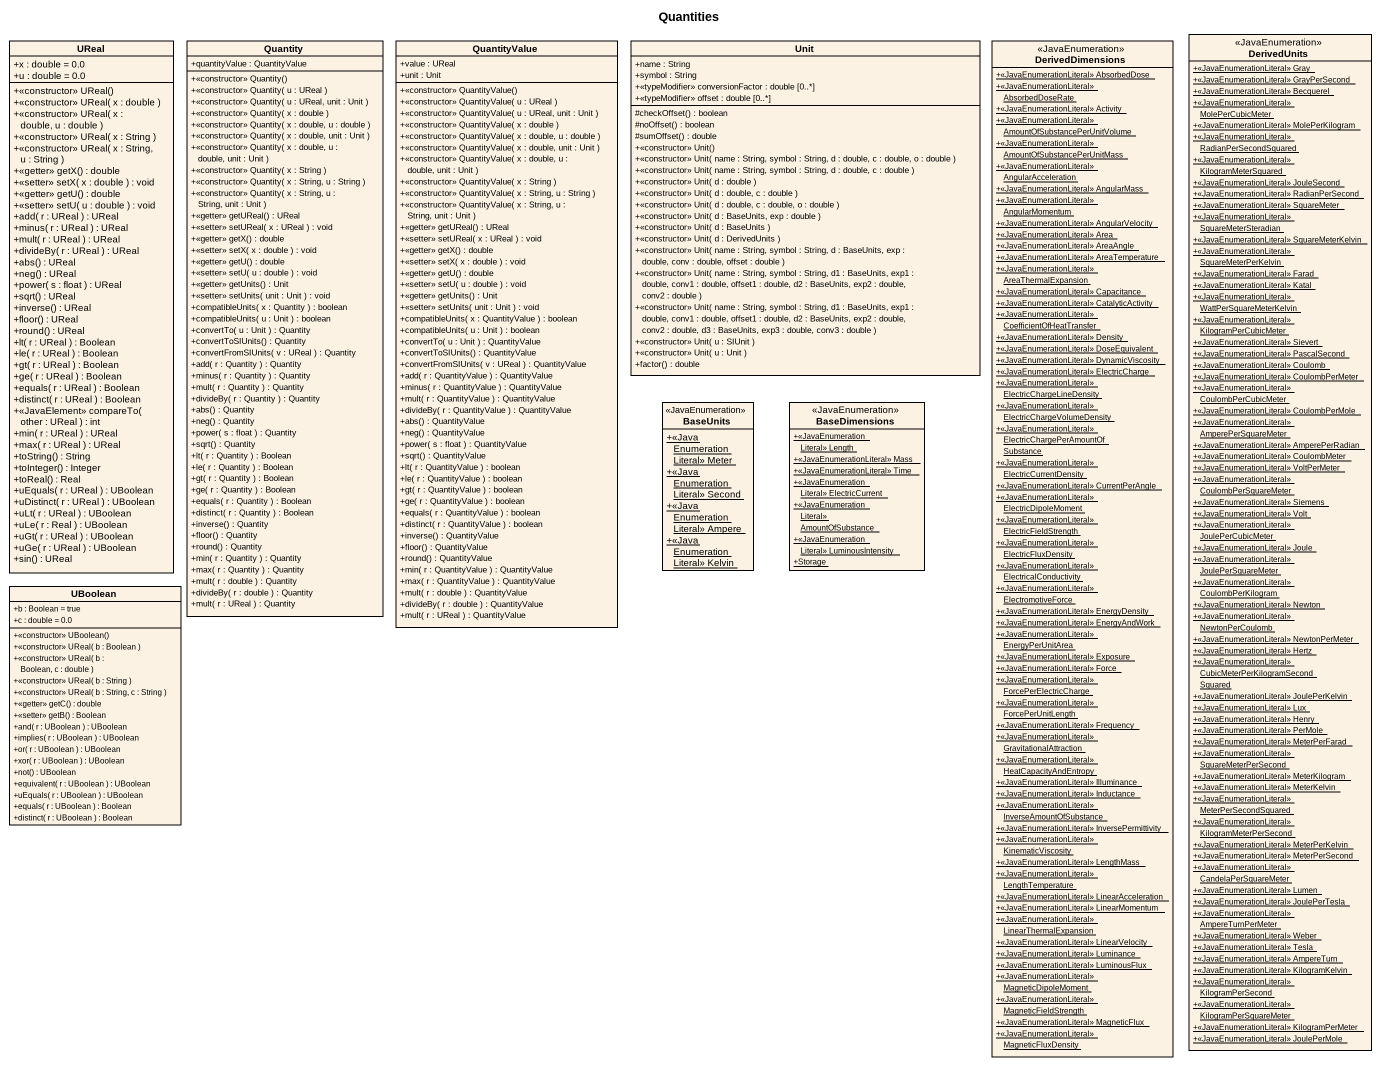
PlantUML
@startuml
title Quantities
hide circle
hide empty members
skinparam classAttributeIconSize 0
class UReal {
  +x : double = 0.0
  +u : double = 0.0
  +<<constructor>> UReal()
  +<<constructor>> UReal( x : double )
  +<<constructor>> UReal( x : double, u : double )
  +<<constructor>> UReal( x : String )
  +<<constructor>> UReal( x : String, u : String )
  +<<getter>> getX() : double
  +<<setter>> setX( x : double ) : void
  +<<getter>> getU() : double
  +<<setter>> setU( u : double ) : void
  +add( r : UReal ) : UReal
  +minus( r : UReal ) : UReal
  +mult( r : UReal ) : UReal
  +divideBy( r : UReal ) : UReal
  +abs() : UReal
  +neg() : UReal
  +power( s : float ) : UReal
  +sqrt() : UReal
  +inverse() : UReal
  +floor() : UReal
  +round() : UReal
  +lt( r : UReal ) : Boolean
  +le( r : UReal ) : Boolean
  +gt( r : UReal ) : Boolean
  +ge( r : UReal ) : Boolean
  +equals( r : UReal ) : Boolean
  +distinct( r : UReal ) : Boolean
  +<<JavaElement>> compareTo( other : UReal ) : int
  +min( r : UReal ) : UReal
  +max( r : UReal ) : UReal
  +toString() : String
  +toInteger() : Integer
  +toReal() : Real
  +uEquals( r : UReal ) : UBoolean
  +uDistinct( r : UReal ) : UBoolean
  +uLt( r : UReal ) : UBoolean
  +uLe( r : Real ) : UBoolean
  +uGt( r : UReal ) : UBoolean
  +uGe( r : UReal ) : UBoolean
  +sin() : UReal
}
class Quantity {
  +quantityValue : QuantityValue
  +<<constructor>> Quantity()
  +<<constructor>> Quantity( u : UReal )
  +<<constructor>> Quantity( u : UReal, unit : Unit )
  +<<constructor>> Quantity( x : double )
  +<<constructor>> Quantity( x : double, u : double )
  +<<constructor>> Quantity( x : double, unit : Unit )
  +<<constructor>> Quantity( x : double, u : double, unit : Unit )
  +<<constructor>> Quantity( x : String )
  +<<constructor>> Quantity( x : String, u : String )
  +<<constructor>> Quantity( x : String, u : String, unit : Unit )
  +<<getter>> getUReal() : UReal
  +<<setter>> setUReal( x : UReal ) : void
  +<<getter>> getX() : double
  +<<setter>> setX( x : double ) : void
  +<<getter>> getU() : double
  +<<setter>> setU( u : double ) : void
  +<<getter>> getUnits() : Unit
  +<<setter>> setUnits( unit : Unit ) : void
  +compatibleUnits( x : Quantity ) : boolean
  +compatibleUnits( u : Unit ) : boolean
  +convertTo( u : Unit ) : Quantity
  +convertToSIUnits() : Quantity
  +convertFromSIUnits( v : UReal ) : Quantity
  +add( r : Quantity ) : Quantity
  +minus( r : Quantity ) : Quantity
  +mult( r : Quantity ) : Quantity
  +divideBy( r : Quantity ) : Quantity
  +abs() : Quantity
  +neg() : Quantity
  +power( s : float ) : Quantity
  +sqrt() : Quantity
  +lt( r : Quantity ) : Boolean
  +le( r : Quantity ) : Boolean
  +gt( r : Quantity ) : Boolean
  +ge( r : Quantity ) : Boolean
  +equals( r : Quantity ) : Boolean
  +distinct( r : Quantity ) : Boolean
  +inverse() : Quantity
  +floor() : Quantity
  +round() : Quantity
  +min( r : Quantity ) : Quantity
  +max( r : Quantity ) : Quantity
  +mult( r : double ) : Quantity
  +divideBy( r : double ) : Quantity
  +mult( r : UReal ) : Quantity
}
class QuantityValue {
  +value : UReal
  +unit : Unit
  +<<constructor>> QuantityValue()
  +<<constructor>> QuantityValue( u : UReal )
  +<<constructor>> QuantityValue( u : UReal, unit : Unit )
  +<<constructor>> QuantityValue( x : double )
  +<<constructor>> QuantityValue( x : double, u : double )
  +<<constructor>> QuantityValue( x : double, unit : Unit )
  +<<constructor>> QuantityValue( x : double, u : double, unit : Unit )
  +<<constructor>> QuantityValue( x : String )
  +<<constructor>> QuantityValue( x : String, u : String )
  +<<constructor>> QuantityValue( x : String, u : String, unit : Unit )
  +<<getter>> getUReal() : UReal
  +<<setter>> setUReal( x : UReal ) : void
  +<<getter>> getX() : double
  +<<setter>> setX( x : double ) : void
  +<<getter>> getU() : double
  +<<setter>> setU( u : double ) : void
  +<<getter>> getUnits() : Unit
  +<<setter>> setUnits( unit : Unit ) : void
  +compatibleUnits( x : QuantityValue ) : boolean
  +compatibleUnits( u : Unit ) : boolean
  +convertTo( u : Unit ) : QuantityValue
  +convertToSIUnits() : QuantityValue
  +convertFromSIUnits( v : UReal ) : QuantityValue
  +add( r : QuantityValue ) : QuantityValue
  +minus( r : QuantityValue ) : QuantityValue
  +mult( r : QuantityValue ) : QuantityValue
  +divideBy( r : QuantityValue ) : QuantityValue
  +abs() : QuantityValue
  +neg() : QuantityValue
  +power( s : float ) : QuantityValue
  +sqrt() : QuantityValue
  +lt( r : QuantityValue ) : boolean
  +le( r : QuantityValue ) : boolean
  +gt( r : QuantityValue ) : boolean
  +ge( r : QuantityValue ) : boolean
  +equals( r : QuantityValue ) : boolean
  +distinct( r : QuantityValue ) : boolean
  +inverse() : QuantityValue
  +floor() : QuantityValue
  +round() : QuantityValue
  +min( r : QuantityValue ) : QuantityValue
  +max( r : QuantityValue ) : QuantityValue
  +mult( r : double ) : QuantityValue
  +divideBy( r : double ) : QuantityValue
  +mult( r : UReal ) : QuantityValue
}
class Unit {
  +name : String
  +symbol : String
  +<<typeModifier>> conversionFactor : double [0..*]
  +<<typeModifier>> offset : double [0..*]
  #checkOffset() : boolean
  #noOffset() : boolean
  #sumOffset() : double
  +<<constructor>> Unit()
  +<<constructor>> Unit( name : String, symbol : String, d : double, c : double, o : double )
  +<<constructor>> Unit( name : String, symbol : String, d : double, c : double )
  +<<constructor>> Unit( d : double )
  +<<constructor>> Unit( d : double, c : double )
  +<<constructor>> Unit( d : double, c : double, o : double )
  +<<constructor>> Unit( d : BaseUnits, exp : double )
  +<<constructor>> Unit( d : BaseUnits )
  +<<constructor>> Unit( d : DerivedUnits )
  +<<constructor>> Unit( name : String, symbol : String, d : BaseUnits, exp : double, conv : double, offset : double )
  +<<constructor>> Unit( name : String, symbol : String, d1 : BaseUnits, exp1 : double, conv1 : double, offset1 : double, d2 : BaseUnits, exp2 : double, conv2 : double )
  +<<constructor>> Unit( name : String, symbol : String, d1 : BaseUnits, exp1 : double, conv1 : double, offset1 : double, d2 : BaseUnits, exp2 : double, conv2 : double, d3 : BaseUnits, exp3 : double, conv3 : double )
  +<<constructor>> Unit( u : SIUnit )
  +<<constructor>> Unit( u : Unit )
  +factor() : double
}
class DerivedDimensions <<JavaEnumeration>> {
  {static} +<<JavaEnumerationLiteral>> AbsorbedDose
  {static} +<<JavaEnumerationLiteral>> AbsorbedDoseRate
  {static} +<<JavaEnumerationLiteral>> Activity
  {static} +<<JavaEnumerationLiteral>> AmountOfSubstancePerUnitVolume
  {static} +<<JavaEnumerationLiteral>> AmountOfSubstancePerUnitMass
  {static} +<<JavaEnumerationLiteral>> AngularAcceleration
  {static} +<<JavaEnumerationLiteral>> AngularMass
  {static} +<<JavaEnumerationLiteral>> AngularMomentum
  {static} +<<JavaEnumerationLiteral>> AngularVelocity
  {static} +<<JavaEnumerationLiteral>> Area
  {static} +<<JavaEnumerationLiteral>> AreaAngle
  {static} +<<JavaEnumerationLiteral>> AreaTemperature
  {static} +<<JavaEnumerationLiteral>> AreaThermalExpansion
  {static} +<<JavaEnumerationLiteral>> Capacitance
  {static} +<<JavaEnumerationLiteral>> CatalyticActivity
  {static} +<<JavaEnumerationLiteral>> CoefficientOfHeatTransfer
  {static} +<<JavaEnumerationLiteral>> Density
  {static} +<<JavaEnumerationLiteral>> DoseEquivalent
  {static} +<<JavaEnumerationLiteral>> DynamicViscosity
  {static} +<<JavaEnumerationLiteral>> ElectricCharge
  {static} +<<JavaEnumerationLiteral>> ElectricChargeLineDensity
  {static} +<<JavaEnumerationLiteral>> ElectricChargeVolumeDensity
  {static} +<<JavaEnumerationLiteral>> ElectricChargePerAmountOfSubstance
  {static} +<<JavaEnumerationLiteral>> ElectricCurrentDensity
  {static} +<<JavaEnumerationLiteral>> CurrentPerAngle
  {static} +<<JavaEnumerationLiteral>> ElectricDipoleMoment
  {static} +<<JavaEnumerationLiteral>> ElectricFieldStrength
  {static} +<<JavaEnumerationLiteral>> ElectricFluxDensity
  {static} +<<JavaEnumerationLiteral>> ElectricalConductivity
  {static} +<<JavaEnumerationLiteral>> ElectromotiveForce
  {static} +<<JavaEnumerationLiteral>> EnergyDensity
  {static} +<<JavaEnumerationLiteral>> EnergyAndWork
  {static} +<<JavaEnumerationLiteral>> EnergyPerUnitArea
  {static} +<<JavaEnumerationLiteral>> Exposure
  {static} +<<JavaEnumerationLiteral>> Force
  {static} +<<JavaEnumerationLiteral>> ForcePerElectricCharge
  {static} +<<JavaEnumerationLiteral>> ForcePerUnitLength
  {static} +<<JavaEnumerationLiteral>> Frequency
  {static} +<<JavaEnumerationLiteral>> GravitationalAttraction
  {static} +<<JavaEnumerationLiteral>> HeatCapacityAndEntropy
  {static} +<<JavaEnumerationLiteral>> Illuminance
  {static} +<<JavaEnumerationLiteral>> Inductance
  {static} +<<JavaEnumerationLiteral>> InverseAmountOfSubstance
  {static} +<<JavaEnumerationLiteral>> InversePermittivity
  {static} +<<JavaEnumerationLiteral>> KinematicViscosity
  {static} +<<JavaEnumerationLiteral>> LengthMass
  {static} +<<JavaEnumerationLiteral>> LengthTemperature
  {static} +<<JavaEnumerationLiteral>> LinearAcceleration
  {static} +<<JavaEnumerationLiteral>> LinearMomentum
  {static} +<<JavaEnumerationLiteral>> LinearThermalExpansion
  {static} +<<JavaEnumerationLiteral>> LinearVelocity
  {static} +<<JavaEnumerationLiteral>> Luminance
  {static} +<<JavaEnumerationLiteral>> LuminousFlux
  {static} +<<JavaEnumerationLiteral>> MagneticDipoleMoment
  {static} +<<JavaEnumerationLiteral>> MagneticFieldStrength
  {static} +<<JavaEnumerationLiteral>> MagneticFlux
  {static} +<<JavaEnumerationLiteral>> MagneticFluxDensity
}
class DerivedUnits <<JavaEnumeration>> {
  {static} +<<JavaEnumerationLiteral>> Gray
  {static} +<<JavaEnumerationLiteral>> GrayPerSecond
  {static} +<<JavaEnumerationLiteral>> Becquerel
  {static} +<<JavaEnumerationLiteral>> MolePerCubicMeter
  {static} +<<JavaEnumerationLiteral>> MolePerKilogram
  {static} +<<JavaEnumerationLiteral>> RadianPerSecondSquared
  {static} +<<JavaEnumerationLiteral>> KilogramMeterSquared
  {static} +<<JavaEnumerationLiteral>> JouleSecond
  {static} +<<JavaEnumerationLiteral>> RadianPerSecond
  {static} +<<JavaEnumerationLiteral>> SquareMeter
  {static} +<<JavaEnumerationLiteral>> SquareMeterSteradian
  {static} +<<JavaEnumerationLiteral>> SquareMeterKelvin
  {static} +<<JavaEnumerationLiteral>> SquareMeterPerKelvin
  {static} +<<JavaEnumerationLiteral>> Farad
  {static} +<<JavaEnumerationLiteral>> Katal
  {static} +<<JavaEnumerationLiteral>> WattPerSquareMeterKelvin
  {static} +<<JavaEnumerationLiteral>> KilogramPerCubicMeter
  {static} +<<JavaEnumerationLiteral>> Sievert
  {static} +<<JavaEnumerationLiteral>> PascalSecond
  {static} +<<JavaEnumerationLiteral>> Coulomb
  {static} +<<JavaEnumerationLiteral>> CoulombPerMeter
  {static} +<<JavaEnumerationLiteral>> CoulombPerCubicMeter
  {static} +<<JavaEnumerationLiteral>> CoulombPerMole
  {static} +<<JavaEnumerationLiteral>> AmperePerSquareMeter
  {static} +<<JavaEnumerationLiteral>> AmperePerRadian
  {static} +<<JavaEnumerationLiteral>> CoulombMeter
  {static} +<<JavaEnumerationLiteral>> VoltPerMeter
  {static} +<<JavaEnumerationLiteral>> CoulombPerSquareMeter
  {static} +<<JavaEnumerationLiteral>> Siemens
  {static} +<<JavaEnumerationLiteral>> Volt
  {static} +<<JavaEnumerationLiteral>> JoulePerCubicMeter
  {static} +<<JavaEnumerationLiteral>> Joule
  {static} +<<JavaEnumerationLiteral>> JoulePerSquareMeter
  {static} +<<JavaEnumerationLiteral>> CoulombPerKilogram
  {static} +<<JavaEnumerationLiteral>> Newton
  {static} +<<JavaEnumerationLiteral>> NewtonPerCoulomb
  {static} +<<JavaEnumerationLiteral>> NewtonPerMeter
  {static} +<<JavaEnumerationLiteral>> Hertz
  {static} +<<JavaEnumerationLiteral>> CubicMeterPerKilogramSecondSquared
  {static} +<<JavaEnumerationLiteral>> JoulePerKelvin
  {static} +<<JavaEnumerationLiteral>> Lux
  {static} +<<JavaEnumerationLiteral>> Henry
  {static} +<<JavaEnumerationLiteral>> PerMole
  {static} +<<JavaEnumerationLiteral>> MeterPerFarad
  {static} +<<JavaEnumerationLiteral>> SquareMeterPerSecond
  {static} +<<JavaEnumerationLiteral>> MeterKilogram
  {static} +<<JavaEnumerationLiteral>> MeterKelvin
  {static} +<<JavaEnumerationLiteral>> MeterPerSecondSquared
  {static} +<<JavaEnumerationLiteral>> KilogramMeterPerSecond
  {static} +<<JavaEnumerationLiteral>> MeterPerKelvin
  {static} +<<JavaEnumerationLiteral>> MeterPerSecond
  {static} +<<JavaEnumerationLiteral>> CandelaPerSquareMeter
  {static} +<<JavaEnumerationLiteral>> Lumen
  {static} +<<JavaEnumerationLiteral>> JoulePerTesla
  {static} +<<JavaEnumerationLiteral>> AmpereTurnPerMeter
  {static} +<<JavaEnumerationLiteral>> Weber
  {static} +<<JavaEnumerationLiteral>> Tesla
  {static} +<<JavaEnumerationLiteral>> AmpereTurn
  {static} +<<JavaEnumerationLiteral>> KilogramKelvin
  {static} +<<JavaEnumerationLiteral>> KilogramPerSecond
  {static} +<<JavaEnumerationLiteral>> KilogramPerSquareMeter
  {static} +<<JavaEnumerationLiteral>> KilogramPerMeter
  {static} +<<JavaEnumerationLiteral>> JoulePerMole
}
class BaseUnits <<JavaEnumeration>> {
  {static} +<<JavaEnumerationLiteral>> Meter
  {static} +<<JavaEnumerationLiteral>> Second
  {static} +<<JavaEnumerationLiteral>> Ampere
  {static} +<<JavaEnumerationLiteral>> Kelvin
}
class BaseDimensions <<JavaEnumeration>> {
  {static} +<<JavaEnumerationLiteral>> Length
  {static} +<<JavaEnumerationLiteral>> Mass
  {static} +<<JavaEnumerationLiteral>> Time
  {static} +<<JavaEnumerationLiteral>> ElectricCurrent
  {static} +<<JavaEnumerationLiteral>> AmountOfSubstance
  {static} +<<JavaEnumerationLiteral>> LuminousIntensity
  {static} +Storage
}
class UBoolean {
  +b : Boolean = true
  +c : double = 0.0
  +<<constructor>> UBoolean()
  +<<constructor>> UReal( b : Boolean )
  +<<constructor>> UReal( b : Boolean, c : double )
  +<<constructor>> UReal( b : String )
  +<<constructor>> UReal( b : String, c : String )
  +<<getter>> getC() : double
  +<<setter>> getB() : Boolean
  +and( r : UBoolean ) : UBoolean
  +implies( r : UBoolean ) : UBoolean
  +or( r : UBoolean ) : UBoolean
  +xor( r : UBoolean ) : UBoolean
  +not() : UBoolean
  +equivalent( r : UBoolean ) : UBoolean
  +uEquals( r : UBoolean ) : UBoolean
  +equals( r : UBoolean ) : Boolean
  +distinct( r : UBoolean ) : Boolean
}
@enduml
